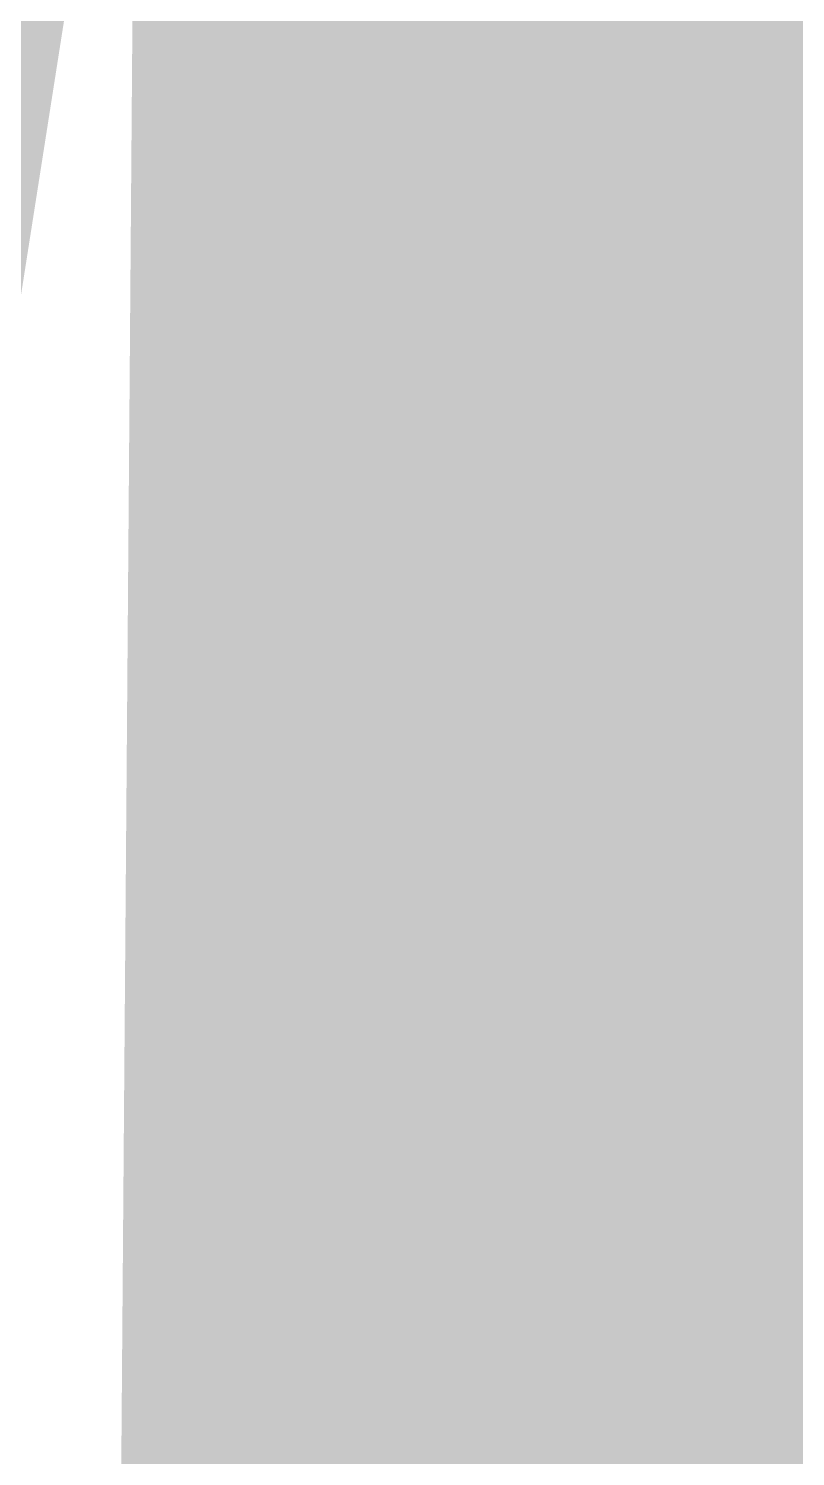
# Model space of a CAD drawing. Header units: metres. Extents: x 326467 to 340077, y 1811030 to 1824953.
# Drawn here: x 329777.899 to 329779.696, y 1813274.72 to 1813278.068 of the extents above; entities that cross this region are included whole.
import ezdxf

# ---------------------------------------------------------------- set-up
doc = ezdxf.new("R2010")
doc.units = ezdxf.units.M
doc.header["$MEASUREMENT"] = 0
for name, color, linetype in [('CRZ LINE FOR RIVER OR CREEK', 84, 'Continuous'), ('HAZARDS LINE', 1, 'Continuous'), ('NDZ-200M FROM CRZ', 30, 'Continuous')]:
    doc.layers.add(name, color=color, linetype=linetype)

# ---------------------------------------------------------------- blocks, each defined once
blk = doc.blocks.new('16')
at = {"layer": 'CRZ LINE FOR RIVER OR CREEK', "ltscale": 0.1, "const_width": 3.0321, "flags": 128}
blk.add_lwpolyline([(329553.7488, 1812890.105), (329595.2096, 1812950.4347), (329612.0033, 1813031.1715), (329648.9468, 1813103.666), (329708.4457, 1813180.7714), (329759.0284, 1813224.1159), (329775.5726, 1813272.5081), (329790.4542, 1813367.4111), (329809.16, 1813433.9815)], dxfattribs=at)
at = {"layer": 'HAZARDS LINE', "lineweight": 18, "const_width": 3.0321}
blk.add_lwpolyline([(329779.615, 1813272.4769), (329779.6462, 1813276.52), (329779.6774, 1813280.5631), (329779.7398, 1813288.6492), (329783.8135, 1813292.6611), (329783.8447, 1813296.7042), (329787.9183, 1813300.716), (329787.9495, 1813304.7591), (329792.0231, 1813308.771), (329796.0655, 1813308.7398), (329800.1391, 1813312.7517), (329804.1816, 1813312.7205), (329808.1928, 1813308.6462)], dxfattribs=at)
at = {"layer": 'NDZ-200M FROM CRZ', "const_width": 3.0321, "flags": 128}
blk.add_lwpolyline([(328500.1042, 1812715.8481), (328586.46, 1812675.1869), (328687.3649, 1812654.1917), (328814.7943, 1812626.2937), (328896.9786, 1812575.7512), (329009.8235, 1812530.404), (329088.6041, 1812523.7311), (329177.6468, 1812537.1956), (329273.3183, 1812592.8349), (329399.3009, 1812709.3477), (329470.4714, 1812762.2722), (329553.7488, 1812890.105), (329595.2096, 1812950.4347), (329612.0033, 1813031.1715), (329648.9468, 1813103.666), (329700.3755, 1813170.313), (329708.4457, 1813180.7714), (329759.0284, 1813224.1159), (329775.5726, 1813272.5081), (329790.4542, 1813367.4111), (329809.16, 1813433.9815)], dxfattribs=at)

msp = doc.modelspace()

# ---------------------------------------------------------------- block references
msp.add_blockref('16', (0, 0))

doc.saveas('drawing.dxf')
